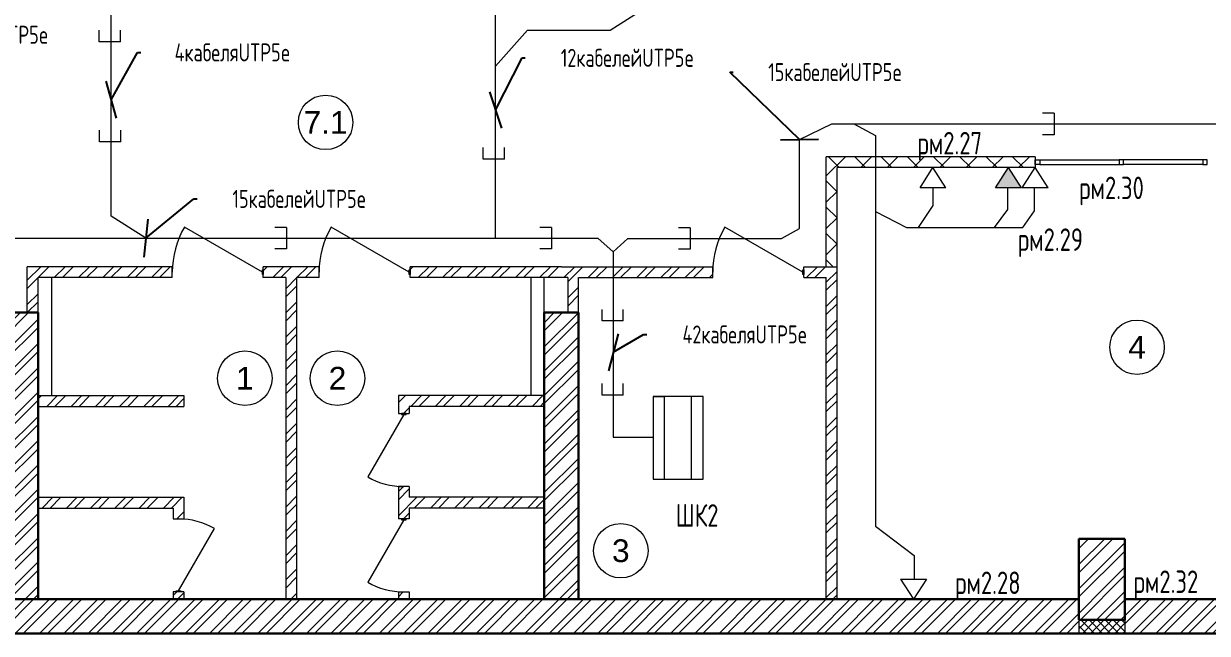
# Model space of a CAD drawing. Header units: millimetres. Extents: x 19315 to 19945, y -12070 to -11773.
# Drawn here: x 19469.2 to 19600.6, y -11961.3 to -11893.6 of the extents above; entities that cross this region are included whole.
import ezdxf
from ezdxf import colors
from ezdxf.entities.mleader import LeaderData, LeaderLine
from ezdxf.enums import TextEntityAlignment as Align
from ezdxf.math import Vec2, Vec3

# ---------------------------------------------------------------- set-up
doc = ezdxf.new("R2010")
doc.units = ezdxf.units.MM
for name, color, linetype, lineweight in [('Двери', 12, 'Continuous', 15), ('лоток проволочный 100x50', 30, 'Continuous', 50), ('Наружные стены кирпич', 22, 'Continuous', 60), ('Перегородки', 249, 'Continuous', 18), ('Стеклянные перегородки', 153, 'Continuous', 0), ('Штих планы', 7, 'Continuous', 0), ('штрих кирпич', 30, 'Continuous', 0), ('Экспликация', 255, 'Continuous', 15)]:
    doc.layers.add(name, color=color, linetype=linetype, lineweight=lineweight)
doc.layers.add('утепл', color=7, linetype='Continuous', lineweight=0, true_color=0xab9638)
doc.styles.add('1- arial', font='arial.ttf')
doc.styles.get("Standard").update_dxf_attribs({"font": 'txt.shx', "width": 0.7, "height": 2.5})

# ---------------------------------------------------------------- blocks, each defined once
blk = doc.blocks.new('Экспл_Помещений')
at = {"layer": 'Экспликация'}
blk.add_circle((0, 0), 3, dxfattribs=at)
at = {"layer": 'Экспликация', "color": 0, "style": '1- arial', "flags": 12}
blk.add_attdef('№_ПОМЕЩЕНИЯ', text='', height=2.5, dxfattribs=at).set_placement((0, 0), align=Align.MIDDLE_CENTER)
blk = doc.blocks.new('A$C75693DE6')
at = {"color": 3, "lineweight": 13, "ltscale": 0.1}
for p, q in [((-1.44, 2.23), (0, 0)), ((-1.44, 2.23), (1.44, 2.23)), ((1.44, 2.23), (0, 0))]:
    blk.add_line(p, q, dxfattribs=at)
blk = doc.blocks.new('_Oblique')
at = {"color": 0, "linetype": 'ByBlock', "lineweight": -2}
blk.add_line((-0.5, -0.5), (0.5, 0.5), dxfattribs=at)

msp = doc.modelspace()

# ---------------------------------------------------------------- hatches: boundary and pattern name
at = {"lineweight": 13, "ltscale": 0.1}
h = msp.add_hatch(color=4, dxfattribs=at)
h.dxf.hatch_style = 1
h.set_gradient(color1=(255, 0, 0), color2=(255, 0, 0), tint=1)
h.paths.add_polyline_path([(19580, -11911.86), (19578.56, -11909.63), (19577.12, -11911.86)])
at = {"layer": 'утепл'}
h = msp.add_hatch(dxfattribs=at)
h.set_pattern_fill('ANSI37', scale=0.2, style=0)
h.set_pattern_definition([(45, (21126.2035, -13160.87845), (-0.4490128, 0.4490128), []), (135, (21126.2035, -13160.87845), (-0.4490128, -0.4490128), [])])
h.paths.add_polyline_path([(19591.48, -11959.83), (19588.93, -11959.83), (19588.93, -11961.33), (19591.48, -11961.33)])
h.paths.add_polyline_path([(19588.93, -11959.83), (19586.38, -11959.83), (19586.38, -11961.33), (19588.93, -11961.33)])
h.paths.add_polyline_path([(19468.93, -11811.33), (19466.38, -11811.33), (19466.38, -11812.83), (19468.93, -11812.83)])
h.paths.add_polyline_path([(19471.48, -11811.33), (19468.93, -11811.33), (19468.93, -11812.83), (19471.48, -11812.83)])
h.paths.add_polyline_path([(19531.48, -11811.33), (19528.93, -11811.33), (19528.93, -11812.83), (19531.48, -11812.83)])
h.paths.add_polyline_path([(19528.93, -11811.33), (19526.38, -11811.33), (19526.38, -11812.83), (19528.93, -11812.83)])
h.paths.add_polyline_path([(19590.83, -11811.33), (19588.93, -11811.33), (19588.93, -11812.83), (19590.83, -11812.83)])
h.paths.add_polyline_path([(19588.93, -11811.33), (19587.03, -11811.33), (19587.03, -11812.83), (19588.93, -11812.83)])
h.paths.add_polyline_path([(19650.83, -11811.33), (19648.93, -11811.33), (19648.93, -11812.83), (19650.83, -11812.83)])
h.paths.add_polyline_path([(19648.93, -11811.33), (19647.03, -11811.33), (19647.03, -11812.83), (19648.93, -11812.83)])
at = {"layer": 'Штих планы'}
h = msp.add_hatch(dxfattribs=at)
h.set_pattern_fill('ANSI37', color=256, scale=0.65, style=0)
h.set_pattern_definition([(45, (19469.0377, -11839.3211), (-1.459292, 1.459292), []), (135, (19469.0377, -11839.3211), (-1.459292, -1.459292), [])])
h.paths.add_polyline_path([(19469.53, -11821.83), (19468.93, -11821.83), (19468.93, -11864.98), (19469.53, -11864.98)])
h.paths.add_polyline_path([(19468.93, -11821.83), (19468.33, -11821.83), (19468.33, -11864.98), (19468.93, -11864.98)])
h.paths.add_polyline_path([(19529.53, -11821.83), (19528.93, -11821.83), (19528.93, -11864.98), (19529.53, -11864.98)])
h.paths.add_polyline_path([(19528.93, -11821.83), (19528.33, -11821.83), (19528.33, -11864.98), (19528.93, -11864.98)])
h.paths.add_polyline_path([(19549.93, -11887.83), (19529.53, -11887.83), (19529.53, -11872.68), (19528.93, -11872.68), (19528.93, -11889.03), (19549.93, -11889.03)])
h.paths.add_polyline_path([(19528.93, -11872.68), (19528.33, -11872.68), (19528.33, -11887.83), (19500.03, -11887.83), (19500.03, -11889.03), (19528.93, -11889.03)])
h.paths.add_polyline_path([(19489.93, -11887.83), (19469.53, -11887.83), (19469.53, -11872.68), (19468.93, -11872.68), (19468.93, -11889.03), (19489.93, -11889.03)])
h.paths.add_polyline_path([(19468.93, -11872.68), (19468.33, -11872.68), (19468.33, -11887.83), (19464.53, -11887.83), (19464.53, -11889.03), (19468.93, -11889.03)])
h.paths.add_polyline_path([(19448.93, -11912.83), (19447.73, -11912.83), (19447.73, -11925.73), (19448.93, -11925.73)])
h.paths.add_polyline_path([(19448.93, -11889.03), (19454.43, -11889.03), (19454.43, -11887.83), (19410.23, -11887.83), (19410.23, -11889.03), (19447.73, -11889.03), (19447.73, -11902.73), (19448.93, -11902.73)])
h.paths.add_polyline_path([(19587.03, -11887.83), (19560.03, -11887.83), (19560.03, -11889.03), (19560.65, -11889.03), (19587.03, -11889.03)])
h.paths.add_polyline_path([(19581.53, -11908.43), (19558.33, -11908.43), (19558.33, -11920.63), (19559.53, -11920.63), (19559.53, -11909.63), (19581.53, -11909.63)])
h.paths.add_polyline_path([(19631.23, -11908.43), (19625.63, -11908.43), (19625.63, -11909.63), (19630.03, -11909.63), (19630.03, -11925.73), (19631.23, -11925.73)])
h.paths.add_polyline_path([(19664.93, -11889.03), (19663.73, -11889.03), (19663.73, -11902.73), (19664.93, -11902.73)])
h.paths.add_polyline_path([(19664.93, -11912.83), (19663.73, -11912.83), (19663.73, -11925.73), (19664.93, -11925.73)])
at = {"layer": 'штрих кирпич'}
h = msp.add_hatch(dxfattribs=at)
h.set_pattern_fill('ANSI32', color=256, scale=0.2, style=0)
h.set_pattern_definition([(45, (10410.9705, -8989.6035), (-1.3470384, 1.3470384), []), (45, (10411.8685, -8989.6035), (-1.3470384, 1.3470384), [])])
h.paths.add_polyline_path([(19711.43, -11883.33), (19708.93, -11883.33), (19708.93, -11892.33), (19711.43, -11892.33)])
h.paths.add_polyline_path([(19708.93, -11883.33), (19707.63, -11883.33), (19707.63, -11892.33), (19708.93, -11892.33)])
h.paths.add_polyline_path([(19711.43, -11850.33), (19708.93, -11850.33), (19708.93, -11865.33), (19711.43, -11865.33)])
h.paths.add_polyline_path([(19708.93, -11850.33), (19707.63, -11850.33), (19707.63, -11865.33), (19708.93, -11865.33)])
h.paths.add_polyline_path([(19708.93, -11813.83), (19707.63, -11813.83), (19707.63, -11823.33), (19708.93, -11823.33)])
h.paths.add_polyline_path([(19711.43, -11813.83), (19708.93, -11813.83), (19708.93, -11823.33), (19711.43, -11823.33)])
h.paths.add_polyline_path([(19711.43, -11811.33), (19708.93, -11811.33), (19708.93, -11813.83), (19711.43, -11813.83)])
h.paths.add_polyline_path([(19708.93, -11811.33), (19707.63, -11811.33), (19707.63, -11813.83), (19708.93, -11813.83)])
h.paths.add_polyline_path([(19708.93, -11928.83), (19707.63, -11928.83), (19707.63, -11931.33), (19708.93, -11931.33)])
h.paths.add_polyline_path([(19711.43, -11928.83), (19708.93, -11928.83), (19708.93, -11931.33), (19711.43, -11931.33)])
h.paths.add_polyline_path([(19711.43, -11919.33), (19708.93, -11919.33), (19708.93, -11928.83), (19711.43, -11928.83)])
h.paths.add_polyline_path([(19708.93, -11919.33), (19707.63, -11919.33), (19707.63, -11928.83), (19708.93, -11928.83)])
h.paths.add_polyline_path([(19408.93, -11850.33), (19406.43, -11850.33), (19406.43, -11865.33), (19408.93, -11865.33)])
h.paths.add_polyline_path([(19410.23, -11919.33), (19408.93, -11919.33), (19408.93, -11928.83), (19410.23, -11928.83)])
h.paths.add_polyline_path([(19408.93, -11919.33), (19406.43, -11919.33), (19406.43, -11928.83), (19408.93, -11928.83)])
h.paths.add_polyline_path([(19410.23, -11883.33), (19408.93, -11883.33), (19408.93, -11901.33), (19410.23, -11901.33)])
h.paths.add_polyline_path([(19408.93, -11883.33), (19406.43, -11883.33), (19406.43, -11901.33), (19408.93, -11901.33)])
h.paths.add_polyline_path([(19410.23, -11850.33), (19408.93, -11850.33), (19408.93, -11865.33), (19410.23, -11865.33)])
h.paths.add_polyline_path([(19588.93, -11950.83), (19586.38, -11950.83), (19586.38, -11958.83), (19588.93, -11958.83)])
h.paths.add_polyline_path([(19591.48, -11950.83), (19588.93, -11950.83), (19588.93, -11958.83), (19591.48, -11958.83)])
h.paths.add_polyline_path([(19591.48, -11958.83), (19588.93, -11958.83), (19588.93, -11959.83), (19591.48, -11959.83)])
h.paths.add_polyline_path([(19588.93, -11958.83), (19586.38, -11958.83), (19586.38, -11959.83), (19588.93, -11959.83)])
h.paths.add_polyline_path([(19586.38, -11958.83), (19528.93, -11958.83), (19528.93, -11961.33), (19586.38, -11961.33), (19586.38, -11959.83)])
h.paths.add_polyline_path([(19586.38, -11957.53), (19528.93, -11957.53), (19528.93, -11958.83), (19586.38, -11958.83)])
h.paths.add_polyline_path([(19631.93, -11958.83), (19591.48, -11958.83), (19591.48, -11959.83), (19591.48, -11961.33), (19631.93, -11961.33)])
h.paths.add_polyline_path([(19631.93, -11957.53), (19591.48, -11957.53), (19591.48, -11958.83), (19631.93, -11958.83)])
h.paths.add_polyline_path([(19528.93, -11812.83), (19526.38, -11812.83), (19526.38, -11813.83), (19528.93, -11813.83)])
h.paths.add_polyline_path([(19531.48, -11812.83), (19528.93, -11812.83), (19528.93, -11813.83), (19531.48, -11813.83)])
h.paths.add_polyline_path([(19531.48, -11813.83), (19528.93, -11813.83), (19528.93, -11821.83), (19531.48, -11821.83)])
h.paths.add_polyline_path([(19528.93, -11813.83), (19526.38, -11813.83), (19526.38, -11821.83), (19528.93, -11821.83)])
h.paths.add_polyline_path([(19468.93, -11812.83), (19466.38, -11812.83), (19466.38, -11813.83), (19468.93, -11813.83)])
h.paths.add_polyline_path([(19471.48, -11812.83), (19468.93, -11812.83), (19468.93, -11813.83), (19471.48, -11813.83)])
h.paths.add_polyline_path([(19471.48, -11813.83), (19468.93, -11813.83), (19468.93, -11821.83), (19471.48, -11821.83)])
h.paths.add_polyline_path([(19468.93, -11813.83), (19466.38, -11813.83), (19466.38, -11821.83), (19468.93, -11821.83)])
h.paths.add_polyline_path([(19471.48, -11864.98), (19468.93, -11864.98), (19468.93, -11868.83), (19471.48, -11868.83)])
h.paths.add_polyline_path([(19468.93, -11864.98), (19466.38, -11864.98), (19466.38, -11868.83), (19468.93, -11868.83)])
h.paths.add_polyline_path([(19468.93, -11868.83), (19466.38, -11868.83), (19466.38, -11872.68), (19468.93, -11872.68)])
h.paths.add_polyline_path([(19471.48, -11868.83), (19468.93, -11868.83), (19468.93, -11872.68), (19471.48, -11872.68)])
h.paths.add_polyline_path([(19528.93, -11864.98), (19526.38, -11864.98), (19526.38, -11868.83), (19528.93, -11868.83)])
h.paths.add_polyline_path([(19531.48, -11864.98), (19528.93, -11864.98), (19528.93, -11868.83), (19531.48, -11868.83)])
h.paths.add_polyline_path([(19531.48, -11868.83), (19528.93, -11868.83), (19528.93, -11872.68), (19531.48, -11872.68)])
h.paths.add_polyline_path([(19528.93, -11868.83), (19526.38, -11868.83), (19526.38, -11872.68), (19528.93, -11872.68)])
h.paths.add_polyline_path([(19408.93, -11928.83), (19406.43, -11928.83), (19406.43, -11931.33), (19408.93, -11931.33)])
h.paths.add_polyline_path([(19410.23, -11928.83), (19408.93, -11928.83), (19408.93, -11931.33), (19410.23, -11931.33)])
h.paths.add_polyline_path([(19408.93, -11955.33), (19406.43, -11955.33), (19406.43, -11958.83), (19408.93, -11958.83)])
h.paths.add_polyline_path([(19410.23, -11955.33), (19408.93, -11955.33), (19408.93, -11958.83), (19468.93, -11958.83), (19468.93, -11957.53), (19410.23, -11957.53)])
h.paths.add_polyline_path([(19468.93, -11958.83), (19408.93, -11958.83), (19408.93, -11961.33), (19468.93, -11961.33)])
h.paths.add_polyline_path([(19708.93, -11955.33), (19707.63, -11955.33), (19707.63, -11957.53), (19648.93, -11957.53), (19648.93, -11958.83), (19708.93, -11958.83)])
h.paths.add_polyline_path([(19711.43, -11955.33), (19708.93, -11955.33), (19708.93, -11958.83), (19711.43, -11958.83)])
h.paths.add_polyline_path([(19711.43, -11958.83), (19708.93, -11958.83), (19708.93, -11961.33), (19711.43, -11961.33)])
h.paths.add_polyline_path([(19648.93, -11812.83), (19647.03, -11812.83), (19647.03, -11813.83), (19648.93, -11813.83)])
h.paths.add_polyline_path([(19650.83, -11812.83), (19648.93, -11812.83), (19648.93, -11813.83), (19650.83, -11813.83)])
h.paths.add_polyline_path([(19650.83, -11813.83), (19648.93, -11813.83), (19648.93, -11821.83), (19649.18, -11821.83), (19650.83, -11821.83)])
h.paths.add_polyline_path([(19648.93, -11813.83), (19647.03, -11813.83), (19647.03, -11821.83), (19648.93, -11821.83)])
h.paths.add_polyline_path([(19650.83, -11831.93), (19648.93, -11831.93), (19648.93, -11868.83), (19650.83, -11868.83)])
h.paths.add_polyline_path([(19648.93, -11831.93), (19647.03, -11831.93), (19647.03, -11868.83), (19648.93, -11868.83)])
h.paths.add_polyline_path([(19650.83, -11868.83), (19648.93, -11868.83), (19648.93, -11889.03), (19650.83, -11889.03)])
h.paths.add_polyline_path([(19648.93, -11868.83), (19647.03, -11868.83), (19647.03, -11889.03), (19648.93, -11889.03)])
h.paths.add_polyline_path([(19707.63, -11925.73), (19648.93, -11925.73), (19648.93, -11928.83), (19707.63, -11928.83)])
h.paths.add_polyline_path([(19707.63, -11928.83), (19648.93, -11928.83), (19648.93, -11929.53), (19707.63, -11929.53)])
h.paths.add_polyline_path([(19648.93, -11925.73), (19647.03, -11925.73), (19647.03, -11928.83), (19648.93, -11928.83)])
h.paths.add_polyline_path([(19648.93, -11928.83), (19647.03, -11928.83), (19647.03, -11929.08), (19647.03, -11929.53), (19648.93, -11929.53)])
h.paths.add_polyline_path([(19648.93, -11957.53), (19631.93, -11957.53), (19631.93, -11958.83), (19648.93, -11958.83)])
h.paths.add_polyline_path([(19648.93, -11958.83), (19631.93, -11958.83), (19631.93, -11961.33), (19648.93, -11961.33)])
h.paths.add_polyline_path([(19708.93, -11958.83), (19648.93, -11958.83), (19648.93, -11961.33), (19708.93, -11961.33)])
h.paths.add_polyline_path([(19453.83, -11925.73), (19410.23, -11925.73), (19410.23, -11928.83), (19453.83, -11928.83), (19453.83, -11928.58)])
h.paths.add_polyline_path([(19453.83, -11928.83), (19410.23, -11928.83), (19410.23, -11929.53), (19453.83, -11929.53)])
h.paths.add_polyline_path([(19408.93, -11958.83), (19406.43, -11958.83), (19406.43, -11961.33), (19408.93, -11961.33)])
h.paths.add_polyline_path([(19468.93, -11928.83), (19467.03, -11928.83), (19467.03, -11957.53), (19468.93, -11957.53)])
h.paths.add_polyline_path([(19470.83, -11928.83), (19468.93, -11928.83), (19468.93, -11957.53), (19470.83, -11957.53)])
h.paths.add_polyline_path([(19470.83, -11925.73), (19468.93, -11925.73), (19468.93, -11928.83), (19470.83, -11928.83)])
h.paths.add_polyline_path([(19468.93, -11925.73), (19467.03, -11925.73), (19467.03, -11928.83), (19468.93, -11928.83)])
h.paths.add_polyline_path([(19528.93, -11958.83), (19468.93, -11958.83), (19468.93, -11961.33), (19528.93, -11961.33)])
h.paths.add_polyline_path([(19528.93, -11957.53), (19468.93, -11957.53), (19468.93, -11958.83), (19528.93, -11958.83)])
h.paths.add_polyline_path([(19530.83, -11928.83), (19528.93, -11928.83), (19528.93, -11957.53), (19530.83, -11957.53)])
h.paths.add_polyline_path([(19528.93, -11928.83), (19527.03, -11928.83), (19527.03, -11957.53), (19528.93, -11957.53)])
h.paths.add_polyline_path([(19528.93, -11925.73), (19527.03, -11925.73), (19527.03, -11928.83), (19528.93, -11928.83)])
h.paths.add_polyline_path([(19530.83, -11925.73), (19528.93, -11925.73), (19528.93, -11928.83), (19530.83, -11928.83)])
h.paths.add_polyline_path([(19633.83, -11929.08), (19633.83, -11928.83), (19631.93, -11928.83), (19631.93, -11957.53), (19633.83, -11957.53)])
h.paths.add_polyline_path([(19631.93, -11928.83), (19630.03, -11928.83), (19630.03, -11957.53), (19631.93, -11957.53)])
h.paths.add_polyline_path([(19631.93, -11925.73), (19630.03, -11925.73), (19630.03, -11928.83), (19631.93, -11928.83)])
h.paths.add_polyline_path([(19633.83, -11925.73), (19631.93, -11925.73), (19631.93, -11928.83), (19633.83, -11928.83), (19633.83, -11928.58)])
h.paths.add_polyline_path([(19588.93, -11868.83), (19587.03, -11868.83), (19587.03, -11889.03), (19588.93, -11889.03)])
h.paths.add_polyline_path([(19590.83, -11868.83), (19588.93, -11868.83), (19588.93, -11889.03), (19590.83, -11889.03)])
h.paths.add_polyline_path([(19588.93, -11813.83), (19587.03, -11813.83), (19587.03, -11868.83), (19588.93, -11868.83)])
h.paths.add_polyline_path([(19590.83, -11813.83), (19588.93, -11813.83), (19588.93, -11868.83), (19590.83, -11868.83)])
h.paths.add_polyline_path([(19588.93, -11812.83), (19587.03, -11812.83), (19587.03, -11813.83), (19588.93, -11813.83)])
h.paths.add_polyline_path([(19590.83, -11812.83), (19588.93, -11812.83), (19588.93, -11813.83), (19590.83, -11813.83)])
h.paths.add_polyline_path([(19410.23, -11832.33), (19406.43, -11832.33), (19406.43, -11811.33), (19410.23, -11811.33)])
h = msp.add_hatch(dxfattribs=at)
h.set_pattern_fill('ANSI32', color=256, scale=0.2, style=0)
h.set_pattern_definition([(45, (19625.0902, -11877.1349), (-1.347038, 1.347038), []), (45, (19625.9882, -11877.1349), (-1.347038, 1.347038), [])])
h.paths.add_polyline_path([(19628.93, -11876.53), (19623.63, -11876.53), (19623.63, -11868.83), (19622.43, -11868.83), (19622.43, -11889.03), (19637.25, -11889.03), (19637.25, -11888.43), (19636.47, -11887.83), (19623.63, -11887.83), (19623.63, -11877.73), (19628.93, -11877.73)])
h.paths.add_polyline_path([(19623.63, -11815.33), (19622.43, -11815.33), (19622.43, -11868.83), (19623.63, -11868.83)])
h.paths.add_polyline_path([(19647.03, -11887.83), (19637.25, -11887.83), (19637.25, -11889.03), (19647.03, -11889.03)])
h.paths.add_polyline_path([(19528.93, -11920.63), (19512.13, -11920.63), (19512.13, -11921.83), (19528.93, -11921.83)])
h.paths.add_polyline_path([(19545.73, -11920.63), (19528.93, -11920.63), (19528.93, -11921.83), (19529.63, -11921.83), (19529.63, -11925.73), (19530.83, -11925.73), (19530.83, -11921.83), (19545.73, -11921.83)])
h.paths.add_polyline_path([(19485.73, -11920.63), (19469.63, -11920.63), (19469.63, -11925.73), (19470.83, -11925.73), (19470.83, -11921.83), (19485.73, -11921.83)])
h.paths.add_polyline_path([(19487.03, -11934.93), (19485.83, -11934.93), (19470.83, -11934.93), (19470.83, -11936.13), (19487.03, -11936.13)])
h.paths.add_polyline_path([(19487.03, -11946.23), (19470.83, -11946.23), (19470.83, -11947.43), (19485.83, -11947.43), (19485.83, -11948.63), (19487.03, -11948.63)])
h.paths.add_polyline_path([(19487.03, -11956.73), (19485.83, -11956.73), (19485.83, -11957.53), (19487.03, -11957.53)])
h.paths.add_polyline_path([(19512.03, -11956.73), (19510.83, -11956.73), (19510.83, -11957.53), (19512.03, -11957.53)])
h.paths.add_polyline_path([(19527.03, -11946.23), (19512.03, -11946.23), (19512.03, -11945.03), (19510.83, -11945.03), (19510.83, -11948.63), (19512.03, -11948.63), (19512.03, -11947.43), (19527.03, -11947.43)])
h.paths.add_polyline_path([(19512.03, -11936.13), (19527.03, -11936.13), (19527.03, -11934.93), (19510.83, -11934.93), (19510.83, -11936.93), (19512.03, -11936.93)])
h.paths.add_polyline_path([(19502.03, -11920.63), (19495.83, -11920.63), (19495.83, -11921.83), (19498.33, -11921.83), (19498.33, -11928.83), (19499.53, -11928.83), (19499.53, -11921.83), (19502.03, -11921.83)])
h.paths.add_polyline_path([(19499.53, -11928.83), (19498.33, -11928.83), (19498.33, -11957.53), (19499.53, -11957.53)])
h.paths.add_polyline_path([(19559.53, -11920.63), (19555.83, -11920.63), (19555.83, -11921.83), (19558.33, -11921.83), (19558.33, -11928.83), (19559.53, -11928.83)])
h.paths.add_polyline_path([(19559.53, -11928.83), (19558.33, -11928.83), (19558.33, -11957.53), (19559.53, -11957.53)])
h.paths.add_polyline_path([(19670.33, -11887.83), (19650.83, -11887.83), (19650.83, -11889.03), (19670.33, -11889.03)])
h.paths.add_polyline_path([(19707.63, -11887.83), (19680.43, -11887.83), (19680.43, -11889.03), (19707.63, -11889.03)])
h.paths.add_polyline_path([(19647.03, -11876.53), (19637.03, -11876.53), (19637.03, -11877.73), (19647.03, -11877.73)])

# ---------------------------------------------------------------- linework, layer by layer
at = {"color": 4, "lineweight": 13, "ltscale": 0.1}
for p, q in [((19521.62, -11917.47), (19521.62, -11823.24)), ((19478.94, -11915), (19478.94, -11823.46)), ((19534.34, -11894.36), (19538.18, -11891.94)), ((19521.62, -11898.35), (19525.15, -11894.36)), ((19525.15, -11894.36), (19534.34, -11894.36)), ((19555.36, -11906.5), (19558.94, -11904.78)), ((19558.94, -11904.78), (19656.77, -11904.78)), ((19561.39, -11904.78), (19563.81, -11906.06)), ((19563.81, -11906.06), (19563.81, -11949.43)), ((19555.36, -11916.39), (19555.36, -11906.5)), ((19570.17, -11911.86), (19570.17, -11913.84)), ((19578.45, -11911.86), (19578.45, -11914.28)), ((19581.43, -11914.41), (19581.43, -11911.86)), ((19570.17, -11913.84), (19568.55, -11916.27)), ((19482.8, -11917.47), (19478.94, -11915)), ((19563.81, -11914.49), (19567.24, -11916.27)), ((19578.45, -11914.28), (19576.97, -11916.27)), ((19580.16, -11916.27), (19581.43, -11914.41)), ((19553.35, -11917.51), (19555.36, -11916.39)), ((19567.24, -11916.27), (19580.16, -11916.27)), ((19454.91, -11917.47), (19532.97, -11917.47)), ((19532.97, -11917.47), (19534.69, -11918.99)), ((19534.69, -11918.99), (19536.3, -11917.51)), ((19536.3, -11917.51), (19553.35, -11917.51)), ((19534.69, -11918.99), (19534.69, -11939.55)), ((19539.1, -11935.02), (19540.32, -11935.02)), ((19544.67, -11935.02), (19543.32, -11935.02)), ((19534.69, -11939.55), (19539.1, -11939.55)), ((19563.81, -11949.43), (19568.1, -11952.68)), ((19568.1, -11952.68), (19568.1, -11955.3))]:
    msp.add_line(p, q, dxfattribs=at)
at = {"lineweight": 13, "ltscale": 0.1}
for p, q in [((19477.62, -11895.67), (19477.62, -11894.38)), ((19479.99, -11895.67), (19479.99, -11894.38)), ((19479.99, -11895.67), (19477.62, -11895.67)), ((19583.63, -11903.6), (19582.34, -11903.6)), ((19583.63, -11903.6), (19583.63, -11905.97)), ((19477.64, -11906.77), (19477.64, -11905.48)), ((19480.01, -11906.77), (19480.01, -11905.48)), ((19583.63, -11905.97), (19582.34, -11905.97)), ((19480.01, -11906.77), (19477.64, -11906.77)), ((19520.26, -11908.68), (19520.26, -11907.39)), ((19522.63, -11908.68), (19522.63, -11907.39)), ((19522.63, -11908.68), (19520.26, -11908.68)), ((19498.42, -11916.29), (19497.13, -11916.29)), ((19498.42, -11916.29), (19498.42, -11918.66)), ((19527.83, -11916.29), (19526.55, -11916.29)), ((19527.83, -11916.29), (19527.83, -11918.66)), ((19543.21, -11916.33), (19541.92, -11916.33)), ((19543.21, -11916.33), (19543.21, -11918.69)), ((19498.42, -11918.66), (19497.13, -11918.66)), ((19527.83, -11918.66), (19526.55, -11918.66)), ((19543.21, -11918.69), (19541.92, -11918.69)), ((19533.44, -11926.65), (19533.44, -11925.37)), ((19535.8, -11926.65), (19535.8, -11925.37)), ((19535.8, -11926.65), (19533.44, -11926.65)), ((19533.44, -11934.88), (19533.44, -11933.59)), ((19535.8, -11934.88), (19535.8, -11933.59)), ((19535.8, -11934.88), (19533.44, -11934.88)), ((19539.1, -11935.02), (19540.32, -11935.02)), ((19540.32, -11935.02), (19540.32, -11944.21)), ((19543.32, -11935.02), (19543.32, -11944.21))]:
    msp.add_line(p, q, dxfattribs=at)
at = {"color": 3, "lineweight": 13, "ltscale": 0.1}
for p, q in [((19577.12, -11911.86), (19578.56, -11909.63)), ((19580, -11911.86), (19578.56, -11909.63)), ((19580, -11911.86), (19577.12, -11911.86))]:
    msp.add_line(p, q, dxfattribs=at)
at = {"layer": 'Двери'}
for p, q in [((19495.73, -11921.23), (19487.07, -11916.23)), ((19512.03, -11921.23), (19503.37, -11916.23)), ((19555.73, -11921.23), (19547.07, -11916.23)), ((19511.43, -11937.03), (19507.43, -11943.96)), ((19511.43, -11948.73), (19507.43, -11955.66)), ((19486.43, -11956.63), (19490.43, -11949.7))]:
    msp.add_line(p, q, dxfattribs=at)
for points in [[(19495.73, -11921.48), (19495.73, -11920.98), (19495.83, -11920.98), (19495.83, -11921.48)], [(19512.03, -11921.48), (19512.03, -11920.98), (19512.13, -11920.98), (19512.13, -11921.48)], [(19555.73, -11921.48), (19555.73, -11920.98), (19555.83, -11920.98), (19555.83, -11921.48)], [(19511.18, -11937.03), (19511.68, -11937.03), (19511.68, -11936.93), (19511.18, -11936.93)], [(19511.18, -11948.73), (19511.68, -11948.73), (19511.68, -11948.63), (19511.18, -11948.63)], [(19486.18, -11956.63), (19486.68, -11956.63), (19486.68, -11956.73), (19486.18, -11956.73)]]:
    msp.add_lwpolyline(points, close=True, dxfattribs=at)
at = {"layer": 'Двери', "ltscale": 0.5}
for centre, radius, start, end in [((19495.73, -11921.23), 10, 150, 180), ((19512.03, -11921.23), 10, 150, 180), ((19555.73, -11921.23), 10, 150, 180), ((19511.43, -11937.03), 8, 240, 270), ((19486.43, -11956.63), 8, 60, 90), ((19511.43, -11948.73), 8, 240, 270)]:
    msp.add_arc(centre, radius, start, end, dxfattribs=at)
at = {"layer": 'лоток проволочный 100x50', "color": 7, "lineweight": 13, "ltscale": 0.1, "true_color": 0xffffff}
for p, q in [((19539.1, -11935.02), (19539.1, -11944.21)), ((19544.67, -11935.02), (19539.1, -11935.02)), ((19544.67, -11944.21), (19544.67, -11935.02)), ((19539.1, -11944.21), (19544.67, -11944.21))]:
    msp.add_line(p, q, dxfattribs=at)
at = {"layer": 'Наружные стены кирпич', "lineweight": 30}
for p, q in [((19470.83, -11925.73), (19467.03, -11925.73)), ((19470.83, -11957.53), (19470.83, -11925.73)), ((19527.03, -11925.73), (19527.03, -11957.53)), ((19527.03, -11925.73), (19530.83, -11925.73)), ((19530.83, -11925.73), (19530.83, -11957.53)), ((19591.48, -11950.83), (19586.38, -11950.83)), ((19586.38, -11950.83), (19586.38, -11959.83)), ((19591.48, -11959.83), (19591.48, -11950.83)), ((19586.38, -11957.53), (19410.23, -11957.53)), ((19707.63, -11957.53), (19591.48, -11957.53)), ((19591.48, -11959.83), (19586.38, -11959.83)), ((19711.43, -11961.33), (19406.43, -11961.33))]:
    msp.add_line(p, q, dxfattribs=at)
at = {"layer": 'Перегородки'}
for p, q in [((19581.53, -11908.43), (19558.33, -11908.43)), ((19558.33, -11920.63), (19558.33, -11908.43)), ((19581.53, -11908.43), (19581.53, -11909.63)), ((19581.53, -11909.63), (19559.53, -11909.63)), ((19559.53, -11920.63), (19559.53, -11909.63)), ((19485.73, -11920.63), (19469.63, -11920.63)), ((19469.63, -11925.73), (19469.63, -11920.63)), ((19485.73, -11921.83), (19470.83, -11921.83)), ((19470.83, -11925.73), (19470.83, -11921.83)), ((19472.33, -11921.83), (19472.33, -11934.93)), ((19485.73, -11921.83), (19485.73, -11920.63)), ((19502.03, -11920.63), (19495.83, -11920.63)), ((19495.83, -11921.83), (19495.83, -11920.63)), ((19498.33, -11921.83), (19495.83, -11921.83)), ((19498.33, -11921.83), (19498.33, -11957.53)), ((19502.03, -11921.83), (19499.53, -11921.83)), ((19499.53, -11921.83), (19499.53, -11957.53)), ((19502.03, -11921.83), (19502.03, -11920.63)), ((19528.93, -11920.63), (19512.13, -11920.63)), ((19512.13, -11921.83), (19512.13, -11920.63)), ((19529.63, -11921.83), (19512.13, -11921.83)), ((19525.53, -11921.83), (19525.53, -11934.93)), ((19527.03, -11925.73), (19527.03, -11921.83)), ((19528.93, -11920.63), (19545.73, -11920.63)), ((19529.63, -11921.83), (19529.63, -11925.73)), ((19530.83, -11921.83), (19545.73, -11921.83)), ((19530.83, -11925.73), (19530.83, -11921.83)), ((19545.73, -11921.83), (19545.73, -11920.63)), ((19555.83, -11920.63), (19559.53, -11920.63)), ((19555.83, -11921.83), (19555.83, -11920.63)), ((19555.83, -11921.83), (19558.33, -11921.83)), ((19558.33, -11957.53), (19558.33, -11921.83)), ((19559.53, -11957.53), (19559.53, -11920.63)), ((19470.83, -11934.93), (19487.03, -11934.93)), ((19485.83, -11934.93), (19487.03, -11934.93)), ((19485.83, -11934.93), (19487.03, -11934.93)), ((19487.03, -11934.93), (19487.03, -11936.13)), ((19527.03, -11934.93), (19510.83, -11934.93)), ((19510.83, -11934.93), (19510.83, -11936.93)), ((19470.83, -11936.13), (19487.03, -11936.13)), ((19527.03, -11936.13), (19512.03, -11936.13)), ((19512.03, -11936.13), (19512.03, -11936.93)), ((19510.83, -11936.93), (19512.03, -11936.93)), ((19510.83, -11945.03), (19510.83, -11948.63)), ((19512.03, -11945.03), (19510.83, -11945.03)), ((19512.03, -11945.03), (19512.03, -11946.23)), ((19470.83, -11946.23), (19487.03, -11946.23)), ((19487.03, -11946.23), (19487.03, -11948.63)), ((19527.03, -11946.23), (19512.03, -11946.23)), ((19470.83, -11947.43), (19485.83, -11947.43)), ((19485.83, -11947.43), (19485.83, -11948.63)), ((19527.03, -11947.43), (19512.03, -11947.43)), ((19512.03, -11947.43), (19512.03, -11948.63)), ((19485.83, -11948.63), (19487.03, -11948.63)), ((19512.03, -11948.63), (19510.83, -11948.63)), ((19485.83, -11956.73), (19485.83, -11957.53)), ((19487.03, -11956.73), (19485.83, -11956.73)), ((19487.03, -11956.73), (19487.03, -11957.53)), ((19510.83, -11956.73), (19510.83, -11957.53)), ((19510.83, -11956.73), (19512.03, -11956.73)), ((19512.03, -11956.73), (19512.03, -11957.53))]:
    msp.add_line(p, q, dxfattribs=at)
at = {"layer": 'Стеклянные перегородки'}
for p, q in [((19582.03, -11908.78), (19590.83, -11908.78)), ((19600.13, -11908.78), (19591.33, -11908.78)), ((19582.03, -11909.28), (19590.83, -11909.28)), ((19600.13, -11909.28), (19591.33, -11909.28))]:
    msp.add_line(p, q, dxfattribs=at)
for points in [[(19582.03, -11909.28), (19581.53, -11909.28), (19581.53, -11908.78), (19582.03, -11908.78)], [(19590.83, -11908.78), (19590.83, -11909.28), (19591.33, -11909.28), (19591.33, -11908.78)], [(19600.13, -11909.28), (19600.63, -11909.28), (19600.63, -11908.78), (19600.13, -11908.78)]]:
    msp.add_lwpolyline(points, close=True, dxfattribs=at)
at = {"layer": 'утепл', "color": 7}
for p, q in [((19586.38, -11959.83), (19586.38, -11961.33)), ((19591.48, -11959.83), (19591.48, -11961.33))]:
    msp.add_line(p, q, dxfattribs=at)

# ---------------------------------------------------------------- block references
at = {"color": 4, "lineweight": 13, "ltscale": 0.1, "rotation": 180}
for p in [(19570.18, -11909.63), (19581.53, -11909.63)]:
    msp.add_blockref('A$C75693DE6', p, dxfattribs=at)
at = {"color": 4, "lineweight": 13, "ltscale": 0.1}
msp.add_blockref('A$C75693DE6', (19568.02, -11957.53), dxfattribs=at)
at = {"layer": 'Экспликация'}
ref = msp.add_blockref('Экспл_Помещений', (19502.75, -11904.61), dxfattribs=dict(at, xscale=1.008, yscale=1.008, zscale=1.008))
ref.add_attrib('№_ПОМЕЩЕНИЯ', '7.1', dxfattribs={"color": 7, "height": 2.52, "style": '1- arial'}).set_placement((19502.75, -11904.61), align=Align.MIDDLE_CENTER)
ref = msp.add_blockref('Экспл_Помещений', (19592.83, -11929.57), dxfattribs=dict(at, xscale=1.008, yscale=1.008, zscale=1.008))
ref.add_attrib('№_ПОМЕЩЕНИЯ', '4', dxfattribs={"color": 7, "height": 2.52, "style": '1- arial'}).set_placement((19592.83, -11929.57), align=Align.MIDDLE_CENTER)
ref = msp.add_blockref('Экспл_Помещений', (19493.79, -11933.01), dxfattribs=dict(at, xscale=1.008, yscale=1.008, zscale=1.008))
ref.add_attrib('№_ПОМЕЩЕНИЯ', '1', dxfattribs={"color": 7, "height": 2.52, "style": '1- arial'}).set_placement((19493.79, -11933.01), align=Align.MIDDLE_CENTER)
ref = msp.add_blockref('Экспл_Помещений', (19504.07, -11933.01), dxfattribs=dict(at, xscale=1.008, yscale=1.008, zscale=1.008))
ref.add_attrib('№_ПОМЕЩЕНИЯ', '2', dxfattribs={"color": 7, "height": 2.52, "style": '1- arial'}).set_placement((19504.07, -11933.01), align=Align.MIDDLE_CENTER)
ref = msp.add_blockref('Экспл_Помещений', (19535.52, -11952.16), dxfattribs=dict(at, xscale=1.008, yscale=1.008, zscale=1.008))
ref.add_attrib('№_ПОМЕЩЕНИЯ', '3', dxfattribs={"color": 7, "height": 2.52, "style": '1- arial'}).set_placement((19535.52, -11952.16), align=Align.MIDDLE_CENTER)

# ---------------------------------------------------------------- texts
at = {"color": 4, "lineweight": 13, "ltscale": 0.1, "char_height": 2.5, "attachment_point": 1}
for s, width, insert in [('рм2.27', 8.317, (19568.44, -11905.66)), ('рм2.30', 8.317, (19586.39, -11910.63)), ('рм2.29', 8.317, (19579.58, -11916.37)), ('^IШК2', 6.9127, (19540.11, -11946.99)), ('рм2.28', 8.317, (19572.62, -11954.47)), ('рм2.32', 8.317, (19592.43, -11954.35))]:
    msp.add_mtext_dynamic_manual_height_columns(s, width=width, gutter_width=17.5, heights=[0], dxfattribs=dict(at, insert=insert))

# ---------------------------------------------------------------- leaders
at = {"lineweight": 13, "ltscale": 0.1}
ml = msp.add_multileader_mtext('Standard', dxfattribs=at)
ml.set_content('9кабелейUTP5e ', color=256)
ml.set_leader_properties()
ml.set_arrow_properties(name='OBLIQUE')
ml.build(insert=Vec2(0, 0))
ml.multileader.update_dxf_attribs({"text_right_attachment_type": 6, "dogleg_length": 0.36, "arrow_head_size": 3})
ctx = ml.context
ctx.base_point, ctx.char_height, ctx.arrow_head_size, ctx.plane_origin = Vec3(19454.04, -11894.88), 2, 3, Vec3(19450.75, -11903.02)
ctx.right_attachment, ctx.text_align_type = 6, 1
notes = []
notes.append((ctx, [(0, (1, 1, 0), (19453.68, -11894.88), (1, 0), 0.36, [(0, [(19450.75, -11903.02)], 0, [])])]))
ctx.mtext.insert, ctx.mtext.alignment, ctx.mtext.flow_direction = Vec3(19464.91, -11893.88), 2, 5
ml = msp.add_multileader_mtext('Standard', dxfattribs=at)
ml.set_content('4кабеляUTP5e ', color=256)
ml.set_leader_properties()
ml.set_arrow_properties(name='OBLIQUE')
ml.build(insert=Vec2(0, 0))
ml.multileader.update_dxf_attribs({"text_right_attachment_type": 6, "dogleg_length": 0.36, "arrow_head_size": 3})
ctx = ml.context
ctx.base_point, ctx.char_height, ctx.arrow_head_size, ctx.plane_origin = Vec3(19482.24, -11896.84), 2, 3, Vec3(19478.94, -11902.09)
ctx.right_attachment, ctx.text_align_type = 6, 1
notes.append((ctx, [(0, (1, 1, 0), (19481.88, -11896.84), (1, 0), 0.36, [(0, [(19478.94, -11902.09)], 0, [])])]))
ctx.mtext.insert, ctx.mtext.alignment, ctx.mtext.flow_direction = Vec3(19492.41, -11895.84), 2, 5
ml = msp.add_multileader_mtext('Standard', dxfattribs=at)
ml.set_content('12кабелейUTP5e ', color=256)
ml.set_leader_properties()
ml.set_arrow_properties(name='OBLIQUE')
ml.build(insert=Vec2(0, 0))
ml.multileader.update_dxf_attribs({"text_right_attachment_type": 6, "dogleg_length": 0.36, "arrow_head_size": 3})
ctx = ml.context
ctx.base_point, ctx.char_height, ctx.arrow_head_size, ctx.plane_origin = Vec3(19524.92, -11897.44), 2, 3, Vec3(19521.62, -11905.59)
ctx.right_attachment, ctx.text_align_type = 6, 1
notes.append((ctx, [(0, (1, 1, 0), (19524.56, -11897.44), (1, 0), 0.36, [(0, [(19521.62, -11903.24)], 0, [])])]))
ctx.mtext.insert, ctx.mtext.alignment, ctx.mtext.flow_direction = Vec3(19536.25, -11896.44), 2, 5
ml = msp.add_multileader_mtext('Standard', dxfattribs=at)
ml.set_content('15кабелейUTP5e ', color=256)
ml.set_leader_properties()
ml.set_arrow_properties(name='OBLIQUE')
ml.build(insert=Vec2(0, 0))
ml.multileader.update_dxf_attribs({"text_right_attachment_type": 6, "dogleg_length": 0.36, "arrow_head_size": 3})
ctx = ml.context
ctx.base_point, ctx.char_height, ctx.arrow_head_size, ctx.plane_origin = Vec3(19547.98, -11899.03), 2, 3, Vec3(19543.6, -11907.17)
ctx.right_attachment, ctx.text_align_type = 6, 1
notes.append((ctx, [(0, (1, 1, 0), (19547.62, -11899.03), (1, 0), 0.36, [(0, [(19555.36, -11906.5)], 0, [])])]))
ctx.mtext.insert, ctx.mtext.alignment, ctx.mtext.flow_direction = Vec3(19559.31, -11898.03), 2, 5
ml = msp.add_multileader_mtext('Standard', dxfattribs=at)
ml.set_content('15кабелейUTP5e ', color=256)
ml.set_leader_properties()
ml.set_arrow_properties(name='OBLIQUE')
ml.build(insert=Vec2(0, 0))
ml.multileader.update_dxf_attribs({"text_right_attachment_type": 6, "dogleg_length": 0.36, "arrow_head_size": 3})
ctx = ml.context
ctx.base_point, ctx.char_height, ctx.arrow_head_size, ctx.plane_origin = Vec3(19488.5, -11913.1), 2, 3, Vec3(19485.2, -11916.88)
ctx.right_attachment, ctx.text_align_type = 6, 1
notes.append((ctx, [(0, (1, 1, 0), (19488.14, -11913.1), (1, 0), 0.36, [(0, [(19482.8, -11917.47)], 0, [])])]))
ctx.mtext.insert, ctx.mtext.alignment, ctx.mtext.flow_direction = Vec3(19499.83, -11912.1), 2, 5
ml = msp.add_multileader_mtext('Standard', dxfattribs=at)
ml.set_content('42кабеляUTP5e ', color=256)
ml.set_leader_properties()
ml.set_arrow_properties(name='OBLIQUE')
ml.build(insert=Vec2(0, 0))
ml.multileader.update_dxf_attribs({"text_right_attachment_type": 6, "dogleg_length": 0.36, "arrow_head_size": 3})
ctx = ml.context
ctx.base_point, ctx.char_height, ctx.arrow_head_size, ctx.plane_origin = Vec3(19538.42, -11928.15), 2, 3, Vec3(19536.77, -11931.9)
ctx.right_attachment, ctx.text_align_type = 6, 1
notes.append((ctx, [(0, (1, 1, 0), (19538.06, -11928.15), (1, 0), 0.36, [(0, [(19534.69, -11930.12)], 0, [])])]))
ctx.mtext.insert, ctx.mtext.width, ctx.mtext.alignment, ctx.mtext.flow_direction = Vec3(19549.29, -11927.15), 18.5294, 2, 5
for ctx, leaders in notes:
    for number, flags, end, landing, length, lines in leaders:
        leader = LeaderData()
        leader.index, (leader.has_last_leader_line, leader.has_dogleg_vector, leader.attachment_direction) = number, flags
        leader.last_leader_point, leader.dogleg_vector, leader.dogleg_length = Vec3(end), Vec3(landing), length
        for number, points, colour, breaks in lines:
            line = LeaderLine()
            line.index, line.vertices, line.color, line.breaks = number, Vec3.list(points), colors.encode_raw_color(colour), breaks
            leader.lines.append(line)
        ctx.leaders.append(leader)

doc.saveas('drawing.dxf')
